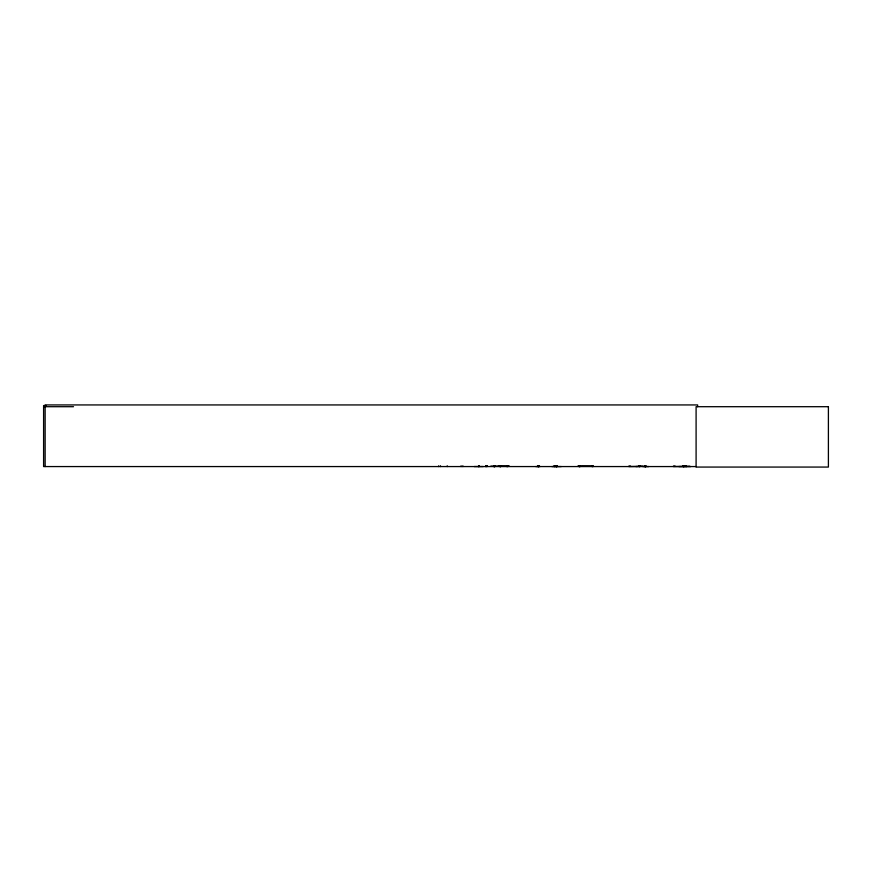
<?xml version="1.0" encoding="UTF-8"?>
<svg xmlns="http://www.w3.org/2000/svg" width="872" height="872" viewBox="0 0 872 872"><rect width="100%" height="100%" fill="white"/><g stroke="black" fill="none" stroke-linecap="round" stroke-linejoin="round"><path stroke-width="1.31" d="M474.205 466.542L483.262 466.542M490.805 466.106L496.8 466.073M540.128 466.498L535.757 466.564M591.903 465.681L591.957 466.564L592.001 465.681M486.064 466.498L485.998 465.681M486.456 466.106L485.508 466.564M46.325 405.567L43.6 405.567L43.6 466.564L696.27 466.564M43.6 406.701L73.51 406.701M497.694 466.106L509.259 466.171M577.798 466.106L592.655 466.171M628.865 466.084L630.521 466.084M673.435 466.084L675.102 466.084M497.967 466.313L509.281 466.324M581.352 466.324L592.677 466.324M645.226 466.291L628.854 466.553M689.796 466.291L673.435 466.553M494.969 466.498L494.991 465.681L494.795 466.564M639.634 466.498L639.667 465.681M639.241 466.433L639.361 465.681L639.536 466.564M697.633 406.701L697.633 404.935L45.137 404.935L45.137 466.564M690.689 466.564L678.885 466.564M686.318 465.681L686.318 466.564M686.002 465.681L686.002 466.564M685.904 465.681L685.904 466.564M684.335 465.681L684.291 466.564L684.248 465.681M683.942 465.681L683.942 466.564M683.833 465.681L683.866 466.564M683.561 465.681L683.637 466.564M683.245 465.681L683.321 466.564M683.158 465.681L683.158 466.564M648.67 466.564L642.675 466.564M645.781 465.681L645.781 466.564M645.705 465.681L645.672 466.564M645.498 465.681L645.4 466.564M645.367 465.681L645.226 466.564M645.193 465.681L645.095 466.564M644.899 465.681L645.018 466.564M644.811 465.931L644.811 466.564M642.435 466.291L635.884 466.564M639.841 465.681L639.797 466.564M639.187 466.564L638.773 465.681M592.906 465.931L592.906 466.564M592.807 465.681L592.862 466.564M592.655 465.681L592.535 466.564M580.065 465.681L580.065 466.564M579.826 465.681L579.945 466.564M579.695 465.681L579.717 466.564M579.379 465.681L579.4 466.564M579.172 465.681L579.193 466.564M579.03 465.931L579.03 466.564M561.241 466.564L551.845 466.564M556.968 465.681L556.968 466.564M556.87 465.681L556.87 466.564M555.202 465.681L555.126 466.564L555.104 465.681M554.385 465.681L554.418 466.564M554.32 465.681L554.221 466.564L554.2 465.931M538.951 465.931L538.951 466.564M538.831 465.681L538.798 466.564M538.58 465.681L538.602 466.564M538.264 465.681L538.286 466.564M538.155 466.564L538.078 465.681L537.915 466.564M507.777 465.681L507.864 466.564M507.646 465.681L507.689 466.564M507.057 465.681L507.024 466.564M506.937 465.681L506.861 466.564M500.67 465.681L500.67 466.564M500.539 465.681L500.463 466.564M500.332 465.681L500.365 466.564M500.157 465.681L500.19 466.564M500.059 465.681L499.994 466.564M499.852 465.681L499.787 466.564M494.707 466.564L494.631 465.681L494.511 466.564M494.424 465.681L494.326 466.564M494.119 465.681L494.13 466.564M494.021 465.681L493.999 466.564M493.814 465.681L493.825 466.564M486.99 465.931L487.034 466.564M486.936 465.681L486.805 466.564L486.794 465.681M486.086 465.681L486.118 466.564M478.99 465.681L478.99 466.564M478.902 465.681L478.902 466.564M478.575 465.681L478.586 466.564M462.858 465.812L462.858 466.564M461.092 465.812L461.092 466.564M447.227 465.812L447.227 466.564M440.469 465.812L440.469 466.564M438.703 465.812L438.703 466.564M828.4 406.701L696.096 406.701L696.096 467.065L828.4 467.065L828.4 406.701M556.576 466.564L556.63 465.681L556.554 466.564M556.216 466.564L556.216 465.681L556.129 466.564"/></g></svg>
